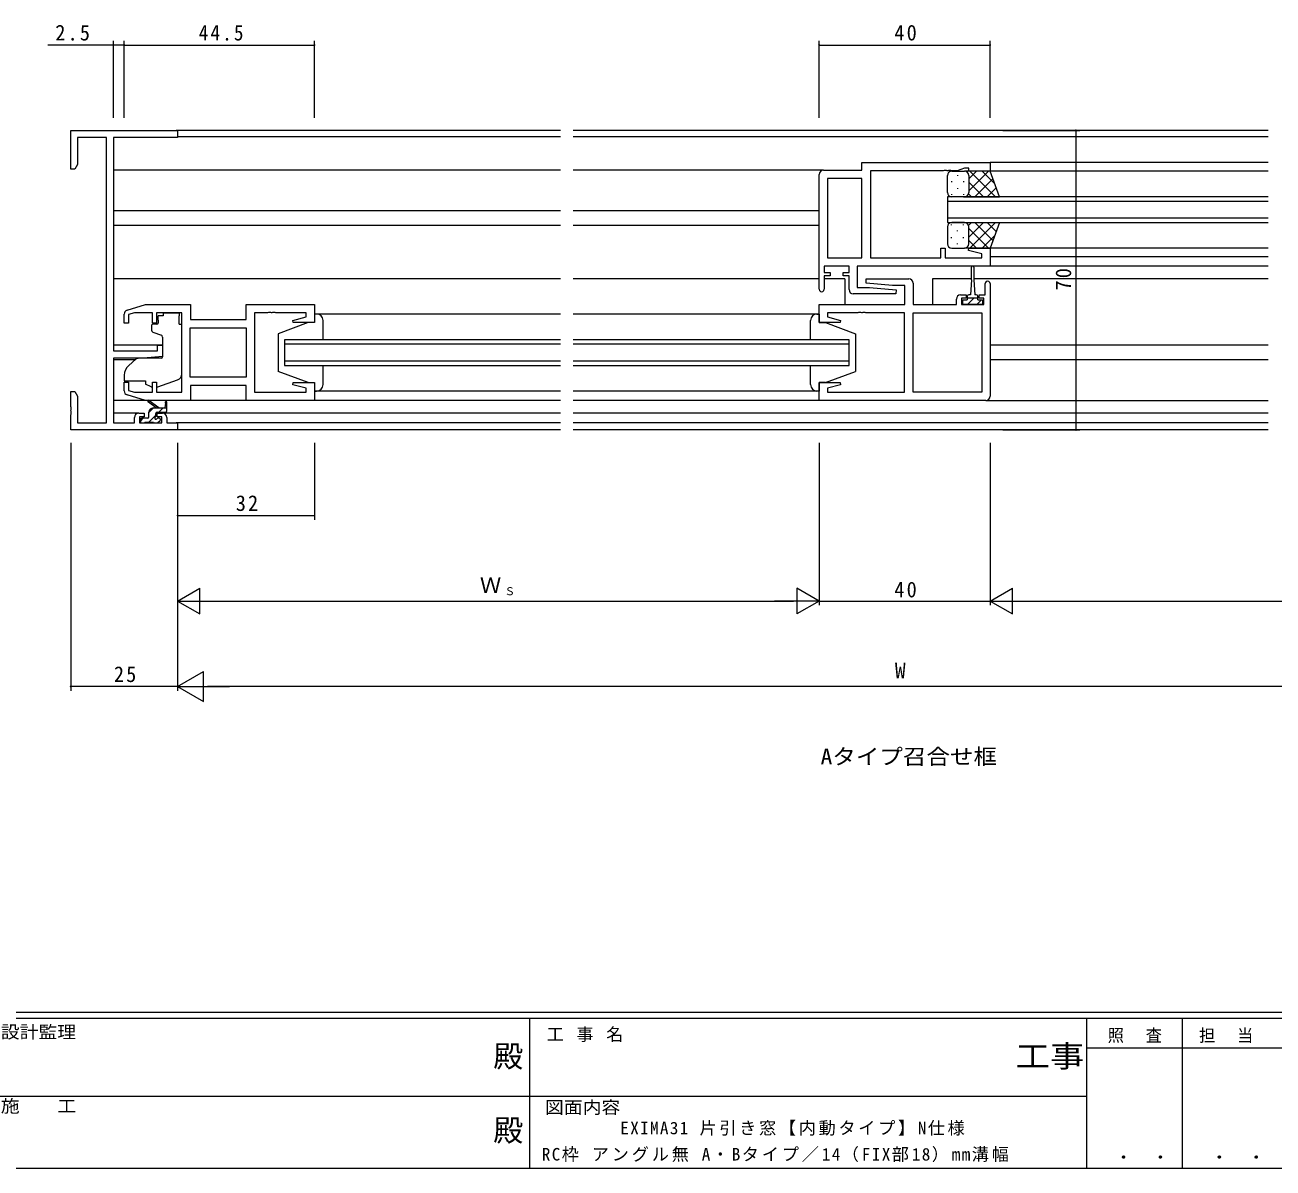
# Model space of a CAD drawing. Units: millimetres on the paper. Extents: x -420 to 373, y -297 to 267.
# Drawn here: x -150.7 to 141.2, y -297 to -29.7 of the extents above; entities that cross this region are included whole.
import ezdxf
from ezdxf.enums import TextEntityAlignment as Align

# ---------------------------------------------------------------- set-up
doc = ezdxf.new("R2010")
doc.units = ezdxf.units.MM
for name, color, linetype, lineweight in [('0-1_YKK_ZWAK', 7, 'Continuous', 9), ('0-3_YKK_12', 2, 'Continuous', 9), ('0-4_YKK_D', 6, 'Continuous', 9), ('0-6_YKK_13', 4, 'Continuous', 9), ('0-7_YKK_11', 7, 'Continuous', 9)]:
    doc.layers.add(name, color=color, linetype=linetype, lineweight=lineweight)
doc.layers.add('0-2_USER1', color=3, linetype='Continuous')
doc.styles.add('ＭＳ ゴシック', font='')
doc.styles.get('ＭＳ ゴシック').set_extended_font_data('MS Gothic')

msp = doc.modelspace()

# ---------------------------------------------------------------- linework, layer by layer
at = {"layer": '0-1_YKK_ZWAK'}
for p, q in [((352.3, -260.6), (-417.7, -260.6)), ((314.5, -262), (-417.7, -262)), ((-32.7, -262), (-32.7, -297)), ((97.5, -262), (97.5, -297)), ((119.9, -262), (119.9, -297)), ((165.684, -268.999), (97.5, -268.999)), ((-160.1, -280.199), (-31.3, -280.199)), ((-31.3, -280.199), (97.5, -280.199)), ((-417.7, -297), (314.5, -297))]:
    msp.add_line(p, q, dxfattribs=at)
at = {"layer": '0-3_YKK_12'}
for p, q in [((-25.491, -54.428), (-115.291, -54.428)), ((140.009, -54.428), (-22.491, -54.428)), ((-114.991, -55.828), (-25.491, -55.828)), ((-22.491, -55.828), (140.009, -55.828)), ((-25.491, -63.728), (-129.991, -63.728)), ((36.009, -63.728), (-22.491, -63.728)), ((140.009, -61.928), (75.009, -61.928)), ((140.009, -63.927), (75.009, -63.927)), ((65.009, -69.928), (65.009, -75.928)), ((140.009, -69.928), (65.009, -69.928)), ((65.009, -70.928), (140.009, -70.928)), ((-25.491, -73.228), (-129.991, -73.228)), ((35.009, -73.228), (-22.491, -73.228)), ((140.009, -74.928), (65.009, -74.928)), ((-25.491, -76.628), (-129.991, -76.628)), ((35.009, -76.628), (-22.491, -76.628)), ((65.009, -75.928), (140.009, -75.928)), ((140.009, -81.927), (74.633, -81.928)), ((140.009, -83.928), (75.009, -83.927)), ((140.009, -86.128), (44.23, -86.128)), ((-25.491, -89.128), (-129.991, -89.128)), ((35.009, -89.128), (-22.491, -89.128)), ((41.009, -89.128), (36.209, -89.128)), ((41.009, -89.128), (41.009, -95.02)), ((61.509, -89.128), (61.509, -95.02)), ((70.659, -89.128), (61.509, -89.128)), ((140.009, -89.128), (71.145, -89.128)), ((-25.491, -97.328), (-82.991, -97.328)), ((35.009, -97.328), (-22.491, -97.328)), ((-118.491, -104.628), (-129.991, -104.628)), ((-89.991, -103.328), (-89.991, -109.328)), ((-25.491, -103.328), (-89.991, -103.328)), ((-89.991, -104.328), (-25.491, -104.328)), ((42.009, -103.328), (-22.491, -103.328)), ((-22.491, -104.328), (42.009, -104.328)), ((42.009, -109.328), (42.009, -103.328)), ((140.009, -104.628), (75.009, -104.628)), ((-124.867, -108.028), (-129.991, -108.028)), ((-25.491, -108.328), (-89.991, -108.328)), ((-89.991, -109.328), (-25.491, -109.328)), ((42.009, -108.328), (-22.491, -108.328)), ((-22.491, -109.328), (42.009, -109.328)), ((140.009, -108.028), (75.009, -108.028)), ((-25.491, -115.328), (-82.991, -115.328)), ((35.009, -115.328), (-22.491, -115.328)), ((-122.417, -117.528), (-129.991, -117.528)), ((-98.491, -117.528), (-112.491, -117.528)), ((-25.491, -117.528), (-83.491, -117.528)), ((35.009, -117.528), (-22.491, -117.528)), ((74.009, -117.528), (140.009, -117.528)), ((-124.091, -120.528), (-129.991, -120.528)), ((-25.491, -120.528), (-118.491, -120.528)), ((140.009, -120.528), (-22.491, -120.528)), ((-25.491, -122.798), (-115.291, -122.798)), ((-25.491, -124.428), (-115.291, -124.428)), ((140.009, -122.798), (-22.491, -122.798)), ((140.009, -124.428), (-22.491, -124.428))]:
    msp.add_line(p, q, dxfattribs=at)
at = {"layer": '0-4_YKK_D'}
for p, q in [((-129.991, -51.428), (-129.991, -33.428)), ((-127.491, -51.428), (-127.491, -33.428)), ((-127.491, -51.428), (-127.491, -33.428)), ((-127.491, -34.428), (-82.991, -34.428)), ((-82.991, -51.428), (-82.991, -33.428)), ((35.009, -51.428), (35.009, -33.428)), ((35.009, -34.428), (75.009, -34.428)), ((75.009, -51.428), (75.009, -33.428)), ((78.009, -54.428), (96.009, -54.428)), ((95.009, -54.428), (95.009, -124.428)), ((78.009, -124.428), (96.009, -124.428)), ((-139.991, -127.428), (-139.991, -185.428)), ((-114.991, -127.428), (-114.991, -165.428)), ((-114.991, -127.428), (-114.991, -145.428)), ((-114.991, -127.428), (-114.991, -185.428)), ((-114.991, -127.428), (-114.991, -185.428)), ((-82.991, -127.428), (-82.991, -145.428)), ((35.009, -127.428), (35.009, -165.428)), ((35.009, -127.428), (35.009, -165.428)), ((75.009, -127.428), (75.009, -165.428)), ((75.009, -127.428), (75.009, -165.428)), ((-114.991, -144.428), (-82.991, -144.428)), ((-114.991, -164.428), (-109.795, -161.428)), ((-109.795, -167.428), (-109.795, -161.428)), ((35.009, -164.428), (29.813, -161.428)), ((29.813, -161.428), (29.813, -167.428)), ((75.009, -164.428), (80.205, -161.428)), ((80.205, -167.428), (80.205, -161.428)), ((-114.991, -164.428), (-109.795, -167.428)), ((-114.991, -164.428), (-104.598, -164.428)), ((-108.991, -164.428), (29.009, -164.428)), ((35.009, -164.428), (24.617, -164.428)), ((35.009, -164.428), (29.813, -167.428)), ((35.009, -164.428), (75.009, -164.428)), ((75.009, -164.428), (80.205, -167.428)), ((75.009, -164.428), (85.402, -164.428)), ((81.009, -164.428), (219.009, -164.428)), ((-114.991, -184.428), (-108.929, -180.928)), ((-108.929, -187.928), (-108.929, -180.928)), ((-114.991, -184.428), (-139.991, -184.428)), ((-114.991, -184.428), (-108.929, -187.928)), ((-114.991, -184.428), (-102.866, -184.428)), ((218.009, -184.428), (-107.991, -184.428))]:
    msp.add_line(p, q, dxfattribs=at)
msp.add_lwpolyline([(-127.491, -34.428), (-129.991, -34.428), (-145.34, -34.428)], dxfattribs=at)
for centre, start, end in [((-129.991, -34.428), 0, 180), ((-129.991, -34.428), 180, 0), ((-127.491, -34.428), 0, 180), ((-127.491, -34.428), 0, 180), ((-127.491, -34.428), 180, 0), ((-127.491, -34.428), 180, 0), ((-82.991, -34.428), 0, 180), ((-82.991, -34.428), 180, 0), ((35.009, -34.428), 0, 180), ((35.009, -34.428), 180, 0), ((75.009, -34.428), 0, 180), ((75.009, -34.428), 180, 0), ((95.009, -54.428), 90, 270), ((95.009, -54.428), 270, 90), ((95.009, -124.428), 90, 270), ((95.009, -124.428), 270, 90), ((-114.991, -144.428), 0, 180), ((-114.991, -144.428), 180, 0), ((-82.991, -144.428), 0, 180), ((-82.991, -144.428), 180, 0), ((-139.991, -184.428), 0, 180), ((-139.991, -184.428), 180, 0)]:
    msp.add_arc(centre, 0.106, start, end, dxfattribs=at)
at = {"layer": '0-6_YKK_13'}
for p, q in [((66.013, -63.929), (69.013, -63.929)), ((75.013, -63.929), (69.013, -63.929)), ((70.013, -65.721), (71.805, -63.929)), ((70.013, -68.55), (74.633, -63.929)), ((70.281, -63.929), (76.281, -69.929)), ((73.11, -63.929), (76.07, -66.89)), ((77.156, -69.929), (75.013, -63.929)), ((65.013, -68.929), (65.013, -64.929)), ((65.961, -66.264), (65.961, -66.464)), ((67.376, -64.849), (67.376, -65.049)), ((68.791, -66.264), (68.791, -66.464)), ((70.013, -64.929), (70.013, -68.529)), ((70.013, -65.329), (70.013, -68.929)), ((70.013, -66.49), (73.453, -69.929)), ((71.462, -69.929), (75.657, -65.734)), ((65.961, -69.294), (65.961, -69.494)), ((69.013, -69.929), (66.013, -69.929)), ((67.376, -67.879), (67.376, -68.079)), ((68.791, -69.294), (68.791, -69.494)), ((68.791, -69.929), (77.156, -69.929)), ((69.956, -69.261), (70.624, -69.929)), ((74.29, -69.929), (76.402, -67.818)), ((65.013, -76.928), (65.013, -80.928)), ((65.961, -76.563), (65.961, -76.363)), ((69.013, -75.928), (66.013, -75.928)), ((67.376, -77.978), (67.376, -77.778)), ((68.791, -75.928), (77.156, -75.928)), ((68.791, -76.563), (68.791, -76.363)), ((69.956, -76.596), (70.624, -75.928)), ((70.013, -79.367), (73.453, -75.928)), ((70.013, -80.528), (70.013, -76.928)), ((70.013, -77.307), (74.633, -81.928)), ((70.013, -80.928), (70.013, -77.328)), ((70.281, -81.928), (76.281, -75.928)), ((71.462, -75.928), (75.657, -80.123)), ((74.29, -75.928), (76.402, -78.039)), ((77.156, -75.928), (75.013, -81.928)), ((65.961, -79.593), (65.961, -79.393)), ((67.376, -81.008), (67.376, -80.808)), ((68.791, -79.593), (68.791, -79.393)), ((70.013, -80.136), (71.805, -81.928)), ((73.11, -81.928), (76.07, -78.967)), ((66.013, -81.928), (69.013, -81.928)), ((75.013, -81.928), (69.013, -81.928)), ((70.659, -89.328), (70.659, -86.378)), ((71.159, -86.378), (71.159, -89.328)), ((70.659, -89.328), (70.409, -92.828)), ((71.159, -89.328), (71.409, -92.828)), ((69.659, -93.228), (69.659, -94.028)), ((70.409, -92.828), (70.059, -92.828)), ((71.759, -92.828), (71.409, -92.828)), ((72.159, -94.028), (72.159, -93.228)), ((69.659, -93.528), (72.159, -93.528)), ((70.909, -93.892), (69.674, -95.128)), ((71.274, -93.528), (70.909, -93.892)), ((73.019, -94.028), (71.919, -95.128)), ((-119.561, -98.728), (-119.561, -97.728)), ((-118.391, -97.728), (-119.561, -97.728)), ((-119.561, -98.728), (-119.561, -99.428)), ((-118.391, -97.058), (-118.391, -97.728)), ((-118.391, -97.058), (-114.591, -97.058)), ((-114.591, -97.058), (-114.591, -97.728)), ((-114.591, -98.728), (-114.591, -97.728)), ((-114.591, -99.728), (-114.591, -98.728)), ((-82.991, -97.328), (-82.991, -99.328)), ((-82.491, -97.328), (-82.991, -97.328)), ((-80.991, -103.328), (-80.991, -98.828)), ((33.009, -103.328), (33.009, -98.828)), ((34.509, -97.328), (35.009, -97.328)), ((35.009, -97.328), (35.009, -99.328)), ((-121.091, -100.028), (-121.091, -101.078)), ((-119.861, -99.728), (-120.791, -99.728)), ((-120.762, -101.547), (-118.761, -102.275)), ((-114.591, -99.728), (-113.991, -99.728)), ((-113.991, -111.283), (-113.991, -99.728)), ((-84.491, -99.328), (-91.491, -101.928)), ((-91.491, -101.928), (-91.491, -110.728)), ((-82.991, -99.328), (-84.491, -99.328)), ((35.009, -99.328), (36.509, -99.328)), ((36.509, -99.328), (43.509, -101.928)), ((43.509, -101.928), (43.509, -110.728)), ((-118.491, -102.724), (-118.491, -107.33)), ((-124.728, -107.91), (-126.419, -109.33)), ((-118.708, -107.63), (-124.094, -107.677)), ((-84.491, -113.328), (-91.491, -110.728)), ((-80.991, -113.828), (-80.991, -109.328)), ((33.009, -113.828), (33.009, -109.328)), ((36.509, -113.328), (43.509, -110.728)), ((-127.491, -111.628), (-127.491, -112.928)), ((-127.491, -112.928), (-122.491, -112.928)), ((-122.491, -112.928), (-122.491, -113.228)), ((-122.491, -113.228), (-122.491, -113.725)), ((-121.184, -114.334), (-122.491, -113.725)), ((-119.619, -114.368), (-114.981, -112.694)), ((-84.491, -113.328), (-82.991, -113.328)), ((-82.991, -113.328), (-82.991, -115.328)), ((35.009, -113.328), (35.009, -115.328)), ((36.509, -113.328), (35.009, -113.328)), ((-82.991, -115.328), (-82.491, -115.328)), ((35.009, -115.328), (34.509, -115.328)), ((-119.991, -119.298), (-121.81, -117.897)), ((-120.631, -119.298), (-121.691, -120.357)), ((-119.391, -119.298), (-121.609, -117.615)), ((-120.691, -119.298), (-117.491, -119.298)), ((-118.386, -119.298), (-119.386, -120.298)), ((-117.791, -118.171), (-117.989, -119.298)), ((-117.491, -119.998), (-117.491, -117.998)), ((75.009, -117.528), (75.309, -117.528)), ((-123.031, -121.698), (-123.691, -122.357)), ((-123.691, -121.998), (-123.691, -122.498)), ((-121.991, -121.698), (-123.391, -121.698)), ((-121.691, -121.398), (-121.691, -120.298)), ((-120.091, -121.002), (-121.686, -122.598)), ((-120.091, -121.237), (-120.091, -120.598)), ((-119.791, -120.298), (-117.791, -120.298)), ((-119.291, -121.698), (-119.63, -121.698)), ((-119.579, -122.71), (-119.079, -122.21)), ((-123.391, -122.798), (-122.891, -122.798)), ((-122.691, -122.598), (-120.591, -122.598)), ((-120.391, -122.798), (-119.791, -122.798))]:
    msp.add_line(p, q, dxfattribs=at)
msp.add_lwpolyline([(72.159, -94.028), (73.209, -94.028), (73.209, -95.128), (68.609, -95.128), (68.609, -94.028), (69.659, -94.028)], dxfattribs=at)
for centre, radius, start, end in [((66.013, -64.929), 1, 90, 180), ((69.013, -64.929), 1, 0, 90), ((69.013, -64.929), 1, 0, 90), ((66.013, -68.929), 1, 180, 270), ((69.013, -68.929), 1, 270, 0), ((69.013, -68.929), 1, 270, 0), ((66.013, -76.928), 1, 90, 180), ((69.013, -76.928), 1, 0, 90), ((69.013, -76.928), 1, 0, 90), ((66.013, -80.928), 1, 180, 270), ((69.013, -80.928), 1, 270, 0), ((69.013, -80.928), 1, 270, 0), ((70.909, -86.378), 0.25, 0, 180), ((70.059, -93.228), 0.4, 90, 180), ((71.759, -93.228), 0.4, 0, 90), ((-82.491, -98.828), 1.5, 0, 90), ((34.509, -98.828), 1.5, 90, 180), ((-120.791, -100.028), 0.3, 90, 180), ((-120.591, -101.078), 0.5, 180, 250), ((-119.861, -99.428), 0.3, 270, 0), ((-118.991, -102.724), 0.5, 0, 70), ((-124.085, -108.677), 1, 90.5, 130), ((-118.791, -107.33), 0.3, 270.5, 0), ((-124.491, -111.628), 3, 130, 180), ((-115.491, -111.283), 1.5, 289.85326, 0), ((-120.762, -113.428), 1, 245, 262.59306), ((-119.959, -113.428), 1, 273.88683, 289.85326), ((-82.491, -113.828), 1.5, 270, 0), ((34.509, -113.828), 1.5, 180, 270), ((-121.791, -117.698), 0.2, 24.41711, 264.41711), ((-120.691, -120.298), 1, 90, 180), ((-117.691, -117.998), 0.2, 0, 239.99998), ((-123.391, -121.998), 0.3, 90, 180), ((-123.391, -122.498), 0.3, 180, 270), ((-121.991, -121.398), 0.3, 270, 0), ((-120.091, -121.698), 0.25, 123.05573, 326.94426), ((-120.391, -121.237), 0.3, 303.05573, 0), ((-119.791, -120.598), 0.3, 90, 180), ((-119.63, -121.998), 0.3, 90, 146.94426), ((-119.291, -121.998), 0.3, 314.99998, 90), ((-117.791, -119.998), 0.3, 270, 0), ((-122.891, -122.598), 0.2, 270, 0), ((-120.391, -122.598), 0.2, 180, 270), ((-119.791, -122.498), 0.3, 270, 314.99998)]:
    msp.add_arc(centre, radius, start, end, dxfattribs=at)
at = {"layer": '0-7_YKK_11'}
for p, q in [((35.009, -91.528), (35.009, -64.728)), ((45.009, -84.198), (45.009, -65.658)), ((75.009, -90.228), (75.009, -116.528)), ((57.009, -115.598), (57.009, -97.058)), ((-98.991, -112.098), (-112.061, -112.098))]:
    msp.add_line(p, q, dxfattribs=at)
for points in [[(-131.621, -122.798), (-131.621, -56.058), (-138.361, -56.058), (-138.361, -62.336), (-138.991, -63.428), (-139.991, -63.428), (-139.991, -54.428), (-114.991, -54.428), (-114.991, -56.058), (-129.991, -56.058), (-129.991, -105.928), (-119.691, -105.928), (-119.691, -104.628), (-118.491, -104.628), (-118.491, -107.234), (-122.991, -107.628), (-129.991, -107.628), (-129.991, -122.798), (-125.091, -122.798), (-125.091, -121.528)], [(36.009, -63.728), (45.009, -63.728), (45.009, -61.928), (75.009, -61.928), (75.009, -63.928), (70.009, -63.928), (70.009, -63.228), (69.009, -63.228), (67.278, -63.858), (65.968, -63.858), (65.784, -63.738), (65.234, -63.738), (65.051, -63.858), (64.968, -63.858), (64.784, -63.738), (64.234, -63.738), (64.051, -63.858), (47.009, -63.858), (47.009, -84.198), (63.509, -84.198), (63.509, -81.928), (64.509, -81.928), (64.509, -84.198), (73.079, -84.198), (73.079, -83.28), (69.98, -82.45), (70.049, -81.928), (75.009, -81.928), (75.009, -86.128)], [(42.009, -91.628), (42.009, -88.428), (40.609, -88.428), (40.609, -87.628), (42.009, -87.628), (42.009, -86.128), (36.209, -86.128), (36.209, -87.628), (37.609, -87.628), (37.609, -88.428), (36.209, -88.428), (36.209, -91.528)], [(75.009, -86.128), (43.939, -86.128), (43.939, -91.128), (46.816, -91.128), (53.029, -91.671), (52.987, -92.628), (43.009, -92.628)], [(74.009, -117.528), (35.009, -117.528), (35.009, -113.328), (39.97, -113.328), (40.039, -113.85), (36.939, -114.68), (36.939, -115.598), (55.009, -115.598), (55.009, -97.058), (45.968, -97.058), (45.784, -96.938), (45.234, -96.938), (45.051, -97.058), (44.968, -97.058), (44.784, -96.938), (44.234, -96.938), (44.051, -97.058), (36.939, -97.058), (36.939, -97.975), (40.039, -98.805), (39.97, -99.328), (35.009, -99.328), (35.009, -95.128), (55.079, -95.128), (55.079, -90.628), (52.202, -90.628), (45.989, -90.084), (46.031, -89.128), (56.009, -89.128)], [(57.009, -90.128), (57.009, -95.128), (67.109, -95.128), (67.109, -93.828)], [(68.109, -92.828), (69.409, -92.828), (69.409, -93.628), (68.309, -93.628), (68.309, -95.128), (73.509, -95.128), (73.509, -93.628), (72.409, -93.628), (72.409, -92.828), (73.809, -92.828), (73.809, -90.228)], [(-126.778, -96.414), (-122.491, -95.128), (-111.991, -95.128), (-111.991, -98.628), (-98.991, -98.628), (-98.991, -95.128), (-82.991, -95.128), (-82.991, -99.328), (-87.951, -99.328), (-88.02, -98.805), (-84.921, -97.975), (-84.921, -97.058), (-92.032, -97.058), (-92.216, -96.938), (-92.766, -96.938), (-92.949, -97.058), (-93.032, -97.058), (-93.216, -96.938), (-93.766, -96.938), (-93.949, -97.058), (-96.991, -97.058), (-96.991, -115.598), (-84.921, -115.598), (-84.921, -114.68), (-88.02, -113.85), (-87.951, -113.328), (-82.991, -113.328), (-82.991, -117.528), (-98.991, -117.528), (-98.991, -114.028), (-111.991, -114.028), (-111.991, -117.528), (-122.491, -117.528), (-126.778, -116.241)], [(-113.991, -115.598), (-113.991, -97.058), (-119.891, -97.058), (-119.891, -99.428), (-120.891, -99.428), (-120.891, -97.058), (-125.096, -97.058), (-126.491, -97.476), (-126.491, -99.428), (-127.491, -99.428), (-127.491, -97.372)], [(-127.491, -115.284), (-127.491, -113.228), (-126.491, -113.228), (-126.491, -115.179), (-125.096, -115.598), (-120.891, -115.598), (-120.891, -113.228), (-119.891, -113.228), (-119.891, -115.598), (-113.991, -115.598)], [(-117.491, -121.528), (-117.491, -122.798), (-114.991, -122.798), (-114.991, -124.428), (-139.991, -124.428), (-139.991, -120.886), (-139.871, -120.703), (-139.871, -120.153), (-139.991, -119.969), (-139.991, -119.886), (-139.871, -119.703), (-139.871, -119.153), (-139.991, -118.969), (-139.991, -115.428), (-138.991, -115.428), (-138.361, -116.519), (-138.361, -122.798), (-131.621, -122.798)], [(-124.091, -120.528), (-122.791, -120.528), (-122.791, -121.328), (-123.891, -121.328), (-123.891, -122.798), (-118.691, -122.798), (-118.691, -121.328), (-119.791, -121.328), (-119.791, -120.528), (-118.491, -120.528)]]:
    msp.add_lwpolyline(points, dxfattribs=at)
for points in [[(45.009, -84.198), (45.009, -65.658), (36.939, -65.658), (36.939, -84.198)], [(57.009, -115.598), (57.009, -97.058), (73.079, -97.058), (73.079, -115.598)], [(-98.991, -112.098), (-112.061, -112.098), (-112.061, -100.558), (-98.991, -100.558)]]:
    msp.add_lwpolyline(points, close=True, dxfattribs=at)
for centre, radius, start, end in [((36.009, -64.728), 1, 90, 179.99998), ((56.009, -90.128), 1, 0, 89.99998), ((74.409, -90.228), 0.6, 359.99998, 180), ((35.609, -91.528), 0.6, 179.99998, 0), ((43.009, -91.628), 1, 180, 269.99998), ((68.109, -93.828), 1, 90, 179.99998), ((-126.491, -97.372), 1, 106.69925, 180.00003), ((-126.491, -115.284), 1, 179.99995, 253.30074), ((74.009, -116.528), 1, 270, 359.99998), ((-124.091, -121.528), 1, 90, 179.99998), ((-118.491, -121.528), 1, 0, 89.99998)]:
    msp.add_arc(centre, radius, start, end, dxfattribs=at)

# ---------------------------------------------------------------- texts
at = {"layer": '0-1_YKK_ZWAK', "style": 'ＭＳ ゴシック', "width": 1.1}
for s, p in [('設計監理', (-156.331, -267.533)), ('施\u3000\u3000工', (-156.331, -284.854)), ('図面内容', (-29.083, -285.148))]:
    msp.add_text(s, height=2.933, dxfattribs=at).set_placement(p, align=Align.BOTTOM_LEFT)
at = {"layer": '0-1_YKK_ZWAK', "color": 2, "style": 'ＭＳ ゴシック'}
for p in [(-41.182, -274.956), (-41.182, -292.278)]:
    msp.add_text('殿', height=5.132, dxfattribs=at).set_placement(p, align=Align.BOTTOM_LEFT)
at = {"layer": '0-1_YKK_ZWAK', "color": 2, "style": 'ＭＳ ゴシック', "width": 1.15}
msp.add_text('工事', height=5.132, dxfattribs=at).set_placement((80.931, -274.956), align=Align.BOTTOM_LEFT)
at = {"layer": '0-1_YKK_ZWAK', "color": 3, "style": 'ＭＳ ゴシック', "width": 1.15}
for p in [(101.955, -295.946), (124.355, -295.946)]:
    msp.add_text(' ． ．', height=3.666, dxfattribs=at).set_placement(p, align=Align.BOTTOM_LEFT)
at = {"layer": '0-1_YKK_ZWAK', "char_height": 2.933, "attachment_point": 7, "style": 'ＭＳ ゴシック'}
for s, insert in [('\\T1.16;工\\~事\\~名', (-28.688, -267.533)), ('\\T1.17;\\W0.95;照\\~\\~査', (102.489, -267.78)), ('\\T1.17;\\W0.95;担\\~\\~当', (123.855, -267.78))]:
    msp.add_mtext(s, dxfattribs=dict(at, insert=insert))
at = {"layer": '0-2_USER1', "style": 'ＭＳ ゴシック', "width": 1.1}
msp.add_text('Aタイプ召合せ框', height=3.666, dxfattribs=at).set_placement((35.358, -203.733), align=Align.BOTTOM_LEFT)
at = {"layer": '0-2_USER1', "color": 7, "char_height": 2.933, "attachment_point": 7, "style": 'ＭＳ ゴシック'}
for s, insert in [('\\T1.16;EXIMA31\\~片引き窓【内動タイプ】N仕様\\~', (-11.465, -289.449)), ('\\T1.17;RC枠\\~アングル無\\~A・Bタイプ／14（FIX部18）mm溝幅\\~', (-29.843, -295.625))]:
    msp.add_mtext(s, dxfattribs=dict(at, insert=insert))
at = {"layer": '0-4_YKK_D', "color": 3, "style": 'ＭＳ ゴシック'}
for s, p in [('Ｗ', (-44.311, -163.628)), ('W', (52.741, -183.628))]:
    msp.add_text(s, height=3.666, dxfattribs=at).set_placement(p, align=Align.BOTTOM_LEFT)
at = {"layer": '0-4_YKK_D', "color": 4, "style": 'ＭＳ ゴシック'}
msp.add_text('Ｓ', height=1.833, dxfattribs=at).set_placement((-38.551, -163.628), align=Align.BOTTOM_LEFT)
at = {"layer": '0-4_YKK_D', "color": 3, "char_height": 3.666, "attachment_point": 7, "style": 'ＭＳ ゴシック'}
for s, insert in [('\\T1.21;\\W0.95;2.5', (-143.591, -33.428)), ('\\T1.22;\\W0.9;44.5', (-110.041, -33.428)), ('\\T1.21;\\W0.95;40', (52.609, -33.428)), ('\\T1.21;\\W0.95;32', (-101.391, -143.428)), ('\\T1.21;\\W0.95;40', (52.609, -163.628)), ('\\T1.21;\\W0.95;25', (-129.891, -183.428))]:
    msp.add_mtext(s, dxfattribs=dict(at, insert=insert))
at = {"layer": '0-4_YKK_D', "color": 3, "insert": (94.009, -91.828), "char_height": 3.666, "attachment_point": 7, "rotation": 90, "style": 'ＭＳ ゴシック'}
msp.add_mtext('\\T1.21;\\W0.95;70', dxfattribs=at)

doc.saveas('drawing.dxf')
